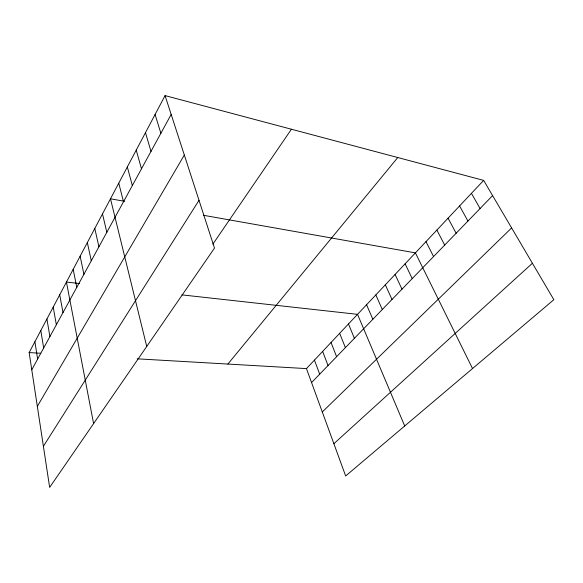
<?xml version="1.0" encoding="UTF-8"?>
<svg xmlns="http://www.w3.org/2000/svg" width="583" height="583" viewBox="0 0 583 583"><rect width="100%" height="100%" fill="white"/><g stroke="black" fill="none" stroke-linecap="round" stroke-linejoin="round"><path stroke-width="0.87" d="M165.069 95.605L214.493 248.088L49.65 487.395L29.15 352.584L165.069 95.605L483.65 180.387L553.85 299.698L345.661 475.968L306.454 368.602L483.65 180.387M31.766 369.804L171.169 114.421M37.327 406.373L184.33 155.02M43.397 446.294L199.014 200.319M212.861 244.16L291.42 129.229M227.873 364.062L397.766 157.534M311.555 382.565L492.599 195.596M322.29 411.977L511.619 227.931M333.877 443.699L532.41 263.261M29.15 352.584L40.752 353.254M137.194 358.822L306.454 368.602M79.507 283.527L66.44 282.077L93.601 423.593M181.94 294.881L357.539 314.339L404.711 425.976M124.769 201.339L110.486 198.803L146.734 346.455M203.394 215.28L415.402 252.876L472.536 368.543M471.436 193.359L480.086 208.517M459.579 205.952L467.945 221.059M448.065 218.188L456.154 233.236M436.871 230.081L444.698 245.064M425.991 241.639L433.57 256.556M405.112 263.815L412.217 278.608M395.085 274.462L401.978 289.183M385.327 284.825L392.009 299.48M375.824 294.918L382.302 309.5M366.569 304.756L372.85 319.265M348.481 323.966L354.391 338.322M339.649 333.352L345.384 347.628M331.035 342.498L336.602 356.694M322.639 351.418L328.047 365.534M314.448 360.119L319.695 374.155M155.078 114.487L160.879 133.274M145.48 132.64L150.99 151.391M136.233 150.115L141.48 168.808M127.334 166.949L132.334 185.576M118.757 183.164L123.516 201.725M102.499 213.903L106.827 232.296M94.789 228.47L98.921 246.777M87.341 242.557L91.283 260.769M80.141 256.17L83.908 274.28M73.181 269.339L76.774 287.346M59.714 294.787L63 312.59M53.213 307.088L56.347 324.775M46.91 319.003L49.905 336.573M40.81 330.546L43.667 348M34.893 341.733L37.625 359.07"/></g></svg>
